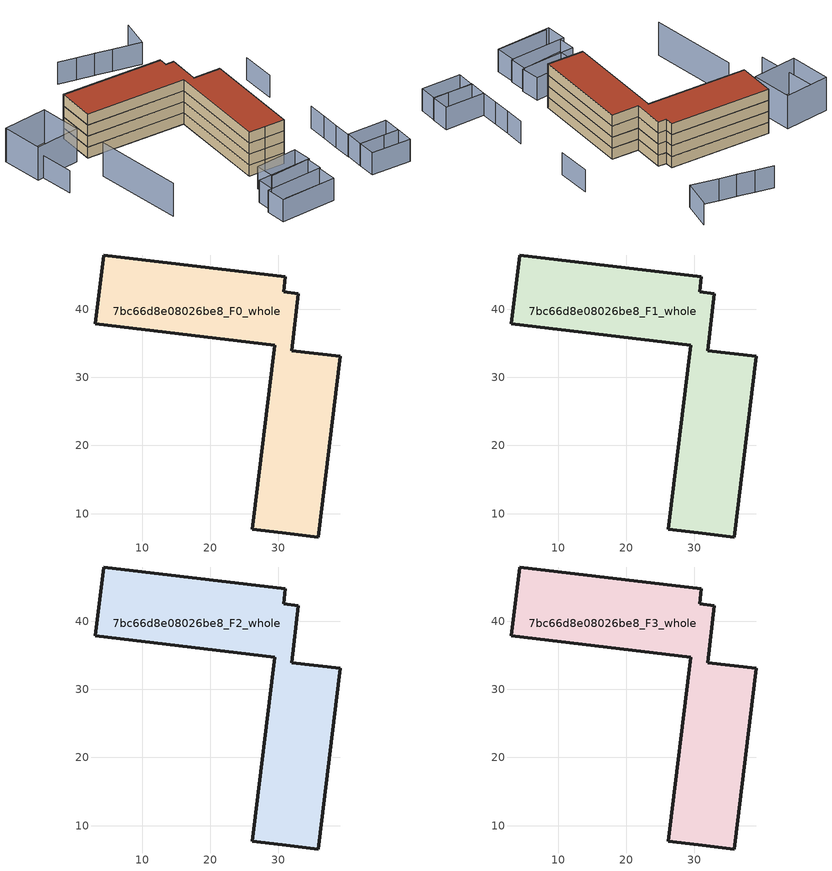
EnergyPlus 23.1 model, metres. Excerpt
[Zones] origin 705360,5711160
7bc66d8e08026be8_F0_whole
 floor ground (EU_floor_Construction): 35.84,6.57 39.05,33.05 31.91,33.91 32.93,42.27 30.76,42.54 31.02,44.73 4.35,47.94 3.14,37.88 29.45,34.72 26.18,7.74 30.52,7.21 z0
 wall outside (EU_wall_Construction): 29.45,34.72 3.14,37.88 4.35,47.94 31.02,44.73 30.76,42.54 32.93,42.27 31.91,33.91 39.05,33.05 35.84,6.57 30.52,7.21 26.18,7.74 29.45,34.72 z0:3
7bc66d8e08026be8_F1_whole
 floor to 7bc66d8e08026be8_F0_whole (EU_floor_Construction): 35.84,6.57 39.05,33.05 31.91,33.91 32.93,42.27 30.75,42.54 31.02,44.73 4.35,47.94 3.14,37.88 29.45,34.72 26.18,7.74 30.52,7.21 z3
 wall outside (EU_wall_Construction): 29.45,34.72 3.14,37.88 4.35,47.94 31.02,44.73 30.76,42.54 32.93,42.27 31.91,33.91 39.05,33.05 35.84,6.57 30.52,7.21 26.18,7.74 29.45,34.72 z3:6
7bc66d8e08026be8_F2_whole
 floor to 7bc66d8e08026be8_F1_whole (EU_floor_Construction): 35.84,6.57 39.05,33.05 31.91,33.91 32.93,42.27 30.75,42.54 31.02,44.73 4.35,47.94 3.14,37.88 29.45,34.72 26.18,7.74 30.52,7.21 z6
 wall outside (EU_wall_Construction): 29.45,34.72 3.14,37.88 4.35,47.94 31.02,44.73 30.76,42.54 32.93,42.27 31.91,33.91 39.05,33.05 35.84,6.57 30.52,7.21 26.18,7.74 29.45,34.72 z6:9
7bc66d8e08026be8_F3_whole
 floor to 7bc66d8e08026be8_F2_whole (EU_floor_Construction): 35.84,6.57 39.05,33.05 31.91,33.91 32.93,42.27 30.75,42.54 31.02,44.73 4.35,47.94 3.14,37.88 29.45,34.72 26.18,7.74 30.52,7.21 z9
 wall outside (EU_wall_Construction): 29.45,34.72 3.14,37.88 4.35,47.94 31.02,44.73 30.76,42.54 32.93,42.27 31.91,33.91 39.05,33.05 35.84,6.57 30.52,7.21 26.18,7.74 29.45,34.72 z9:12
 roof outside (EU_roof_Construction): 32.93,42.27 31.91,33.91 39.05,33.05 35.84,6.57 30.52,7.21 26.18,7.74 29.45,34.72 3.14,37.88 4.35,47.94 31.02,44.73 30.76,42.54 z12
shading: 50.04,8.94 50.53,14.23 / 52.01,30.62 52.88,39.72 / 20.32,-12.1 34,-12.71 / 49.09,-0.61 49.48,4.12 / 49.52,4.07 49.97,8.94 / -10.59,47.7 -9.74,29.26 / 23.22,65.23 18.66,66.63 / 41.37,68.18 38.98,60.41 / 38.98,60.41 31.9,62.58 / 31.93,62.57 27.56,63.91 / 27.64,63.9 23.22,65.21 / 19.52,-6.84 34.46,-7.35 / 34.46,-7.35 34.27,-12.76 / 34.27,-12.76 19.34,-12.25 / 19.34,-12.25 19.52,-6.84 / 48.62,-5.36 59.09,-6.51 / 59.09,-6.51 58.56,-11.36 / 58.56,-11.36 48.09,-10.21 / 48.09,-10.21 48.62,-5.36 / 34.81,-7.36 20.55,-6.89 / 20.55,-6.89 20.7,-2.22 / 20.7,-2.22 34.97,-2.7 / 34.97,-2.7 34.81,-7.36 / 49.08,-0.54 59.65,-1.54 / 59.65,-1.54 59.19,-6.46 / 59.19,-6.46 48.61,-5.46 / 48.61,-5.46 49.08,-0.54 / 35.53,-2.69 24.25,-2.77 / 24.25,-2.77 24.22,2.32 / 24.22,2.32 35.5,2.4 / 35.5,2.4 35.53,-2.69 z0:6; 0.82,29.7 1.72,5.98 / -11.76,37.98 -12.09,49 / -12.09,49 -0.16,49.35 / -0.16,49.35 0.17,38.33 / 0.17,38.33 -11.76,37.98 z0:9
[Building]
EU S2 Campaign: North Axis=0; Terrain=City; Solar Distribution=FullExterior
[Site:Location]
London: Latitude=51.5; Longitude=-0.5; Time Zone=0; Elevation=25
[SizingPeriod:WeatherFileDays]
AnnualSizingPeriod: Begin Month=1; Begin Day of Month=1; End Month=12; End Day of Month=31; Day of Week for Start Day=Monday; Use Weather File Daylight Saving Period=No; Use Weather File Rain and Snow Indicators=No
[MATERIAL]
EU_InternalMass_Material: Roughness=MediumRough; Thickness=0.1; Conductivity=1; Density=1800; Specific Heat=900; Thermal Absorptance=0.9; Solar Absorptance=0.7; Visible Absorptance=0.7
[MATERIAL:NOMASS] Roughness=MediumRough; Thermal Absorptance=0.9; Solar Absorptance=0.7; Visible Absorptance=0.7
Name | Thermal Resistance
EU_wall_NoMass | 0.635353
EU_roof_NoMass | 0.675062
EU_floor_NoMass | 1.96382
[CONSTRUCTION]
EU_wall_Construction: EU_wall_NoMass
EU_roof_Construction: EU_roof_NoMass
EU_floor_Construction: EU_floor_NoMass
EU_InternalMass_Construction: EU_InternalMass_Material
[ZONE] Type=1; Multiplier=1; Ceiling Height=autocalculate; Volume=1650.46; Floor Area=autocalculate; Part of Total Floor Area=Yes
7bc66d8e08026be8_F0_whole; 7bc66d8e08026be8_F1_whole; 7bc66d8e08026be8_F2_whole; 7bc66d8e08026be8_F3_whole
[INTERNALMASS] Construction=EU_InternalMass_Construction; Surface Area=550.163
Name | Zone or ZoneList
7bc66d8e08026be8_F0_whole_EU_InternalMass | 7bc66d8e08026be8_F0_whole
7bc66d8e08026be8_F1_whole_EU_InternalMass | 7bc66d8e08026be8_F1_whole
7bc66d8e08026be8_F2_whole_EU_InternalMass | 7bc66d8e08026be8_F2_whole
7bc66d8e08026be8_F3_whole_EU_InternalMass | 7bc66d8e08026be8_F3_whole
[OTHEREQUIPMENT] Fuel Type=Electricity; Design Level Calculation Method=Watts/Area; Power per Zone Floor Area=1; Fraction Latent=0; Fraction Radiant=0; Fraction Lost=0; Carbon Dioxide Generation Rate=0; EndUse Subcategory=EU_Step8_InternalGains
Name | Zone or ZoneList or Space or SpaceList | Schedule
EU_Step8_InternalGain_7bc66d8e08026be8_F0_whole_f000 | 7bc66d8e08026be8_F0_whole | EU_Step8_GainSchedule_7bc66d8e08026be8_F0_whole_f000
EU_Step8_InternalGain_7bc66d8e08026be8_F1_whole_f000 | 7bc66d8e08026be8_F1_whole | EU_Step8_GainSchedule_7bc66d8e08026be8_F1_whole_f000
EU_Step8_InternalGain_7bc66d8e08026be8_F2_whole_f000 | 7bc66d8e08026be8_F2_whole | EU_Step8_GainSchedule_7bc66d8e08026be8_F2_whole_f000
EU_Step8_InternalGain_7bc66d8e08026be8_F3_whole_f000 | 7bc66d8e08026be8_F3_whole | EU_Step8_GainSchedule_7bc66d8e08026be8_F3_whole_f000
[ZONEVENTILATION:DESIGNFLOWRATE] Schedule=EU_AlwaysOn; Design Flow Rate Calculation Method=AirChanges/Hour; Air Changes per Hour=0.555504; Ventilation Type=Natural; Fan Pressure Rise=0; Fan Total Efficiency=1; Constant Term Coefficient=1; Temperature Term Coefficient=0; Velocity Term Coefficient=0; Velocity Squared Term Coefficient=0; Minimum Indoor Temperature=-100; Maximum Indoor Temperature=100; Delta Temperature=-100; Minimum Outdoor Temperature=-100; Maximum Outdoor Temperature=100; Maximum Wind Speed=40
Name | Zone or ZoneList or Space or SpaceList
EU_ConstantAir_7bc66d8e08026be8_F0_whole | 7bc66d8e08026be8_F0_whole
EU_ConstantAir_7bc66d8e08026be8_F1_whole | 7bc66d8e08026be8_F1_whole
EU_ConstantAir_7bc66d8e08026be8_F2_whole | 7bc66d8e08026be8_F2_whole
EU_ConstantAir_7bc66d8e08026be8_F3_whole | 7bc66d8e08026be8_F3_whole
[HVACTEMPLATE:THERMOSTAT] Constant Heating Setpoint=20; Constant Cooling Setpoint=50
EU_HeatOnly_7bc66d8e08026be8_F0_whole; EU_HeatOnly_7bc66d8e08026be8_F1_whole; EU_HeatOnly_7bc66d8e08026be8_F2_whole; EU_HeatOnly_7bc66d8e08026be8_F3_whole
[HVACTEMPLATE:ZONE:IDEALLOADSAIRSYSTEM] System Availability Schedule=EU_AlwaysOn; Maximum Heating Supply Air Temperature=50; Minimum Cooling Supply Air Temperature=13; Maximum Heating Supply Air Humidity Ratio=0.0156; Minimum Cooling Supply Air Humidity Ratio=0.0077; Heating Limit=NoLimit; Cooling Limit=NoLimit; Heating Availability Schedule=EU_AlwaysOn; Cooling Availability Schedule=EU_CoolingOff; Dehumidification Control Type=ConstantSensibleHeatRatio; Cooling Sensible Heat Ratio=0.7; Dehumidification Setpoint=60; Humidification Control Type=None; Humidification Setpoint=30; Outdoor Air Method=None; Outdoor Air Flow Rate per Person=0.00944; Outdoor Air Flow Rate per Zone Floor Area=0; Outdoor Air Flow Rate per Zone=0; Demand Controlled Ventilation Type=None; Outdoor Air Economizer Type=NoEconomizer; Heat Recovery Type=None; Sensible Heat Recovery Effectiveness=0.7; Latent Heat Recovery Effectiveness=0.65
Name | Template Thermostat
7bc66d8e08026be8_F0_whole | EU_HeatOnly_7bc66d8e08026be8_F0_whole
7bc66d8e08026be8_F1_whole | EU_HeatOnly_7bc66d8e08026be8_F1_whole
7bc66d8e08026be8_F2_whole | EU_HeatOnly_7bc66d8e08026be8_F2_whole
7bc66d8e08026be8_F3_whole | EU_HeatOnly_7bc66d8e08026be8_F3_whole
[SIZING:ZONE] Zone Cooling Design Supply Air Temperature Input Method=SupplyAirTemperature; Zone Cooling Design Supply Air Temperature=13; Zone Heating Design Supply Air Temperature Input Method=SupplyAirTemperature; Zone Heating Design Supply Air Temperature=50; Zone Cooling Design Supply Air Humidity Ratio=0.008; Zone Heating Design Supply Air Humidity Ratio=0.008; Cooling Design Air Flow Method=DesignDay; Cooling Design Air Flow Rate=0; Cooling Minimum Air Flow per Zone Floor Area=0.000762; Cooling Minimum Air Flow=0; Cooling Minimum Air Flow Fraction=0.2; Heating Design Air Flow Method=DesignDay; Heating Design Air Flow Rate=0; Heating Maximum Air Flow per Zone Floor Area=0.002032; Heating Maximum Air Flow=0.141576; Heating Maximum Air Flow Fraction=0.3; Account for Dedicated Outdoor Air System=No; Dedicated Outdoor Air System Control Strategy=NeutralSupplyAir; Dedicated Outdoor Air Low Setpoint Temperature for Design=autosize; Dedicated Outdoor Air High Setpoint Temperature for Design=autosize; Zone Load Sizing Method=Sensible Load Only No Latent Load; Zone Latent Cooling Design Supply Air Humidity Ratio Input Method=HumidityRatioDifference; Zone Cooling Design Supply Air Humidity Ratio Difference=0.005; Zone Latent Heating Design Supply Air Humidity Ratio Input Method=HumidityRatioDifference; Zone Humidification Design Supply Air Humidity Ratio Difference=0.005
7bc66d8e08026be8_F0_whole; 7bc66d8e08026be8_F1_whole; 7bc66d8e08026be8_F2_whole; 7bc66d8e08026be8_F3_whole
[SCHEDULE:CONSTANT]
Name | Hourly Value
EU_AlwaysOn | 1
EU_CoolingOff | 0
[SCHEDULE:FILE] Column Number=1; Rows to Skip at Top=0; Number of Hours of Data=8760; Column Separator=Comma; Interpolate to Timestep=No; Minutes per Item=60; Adjust Schedule for Daylight Savings=Yes
Name | File
EU_Step8_GainSchedule_7bc66d8e08026be8_F0_whole_f000 | ../../schedules/7bc66d8e08026be8/7bc66d8e08026be8_F0_whole_f000_gain.csv
EU_Step8_GainSchedule_7bc66d8e08026be8_F1_whole_f000 | ../../schedules/7bc66d8e08026be8/7bc66d8e08026be8_F1_whole_f000_gain.csv
EU_Step8_GainSchedule_7bc66d8e08026be8_F2_whole_f000 | ../../schedules/7bc66d8e08026be8/7bc66d8e08026be8_F2_whole_f000_gain.csv
EU_Step8_GainSchedule_7bc66d8e08026be8_F3_whole_f000 | ../../schedules/7bc66d8e08026be8/7bc66d8e08026be8_F3_whole_f000_gain.csv
